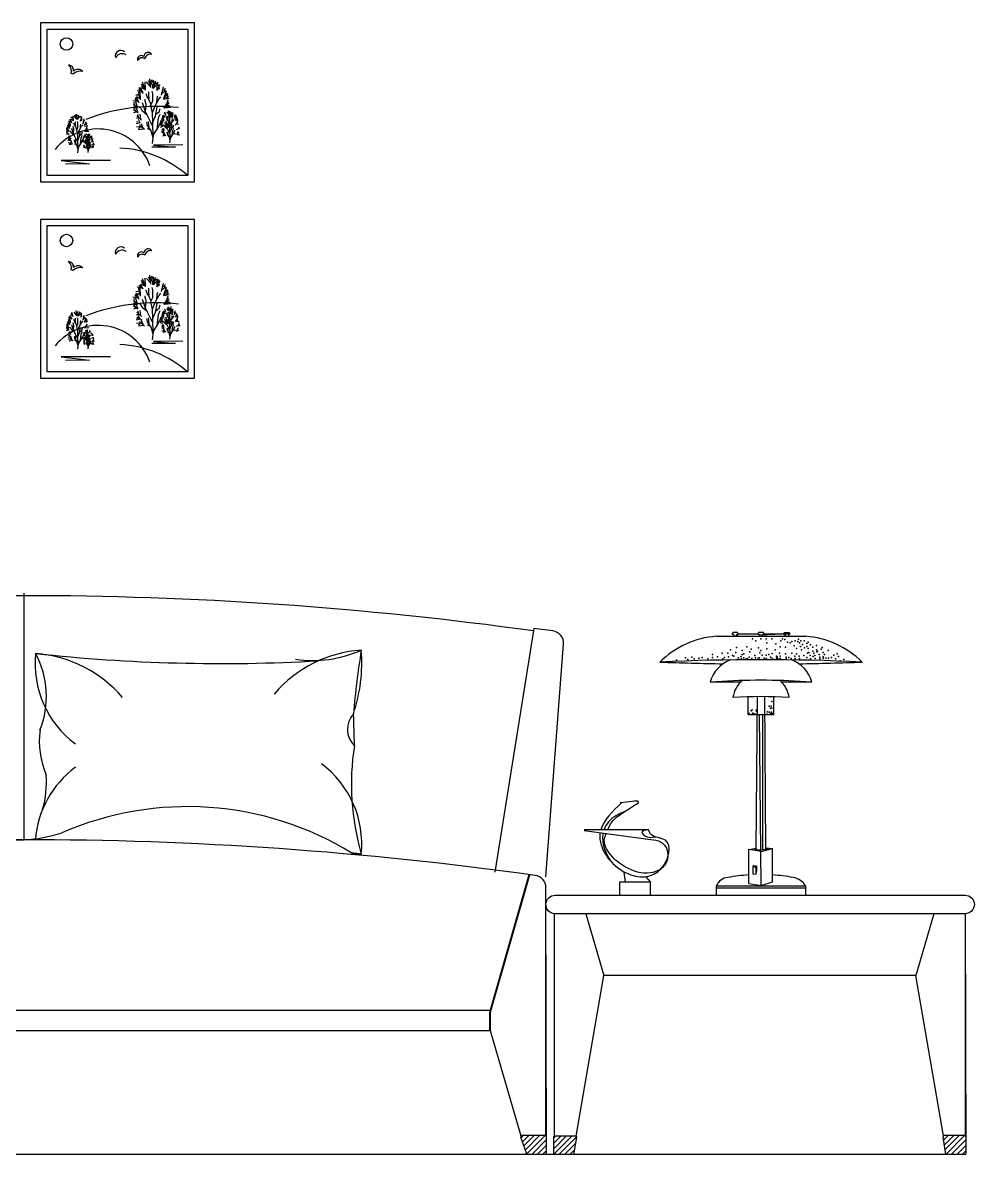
# Model space of a CAD drawing. Header units: inches. Extents: x 18.5 to 61, y 8.5 to 33.3.
# Drawn here: x 31.09 to 32.634, y 27.474 to 29.31 of the extents above; entities that cross this region are included whole.
import ezdxf

# ---------------------------------------------------------------- set-up
doc = ezdxf.new("R2010")
doc.units = ezdxf.units.IN
doc.header["$MEASUREMENT"] = 0
for name, color, linetype in [('02', 2, 'Continuous'), ('1', 1, 'Continuous'), ('4', 4, 'Continuous'), ('8', 8, 'Continuous')]:
    doc.layers.add(name, color=color, linetype=linetype)
pattern_1 = [(45, (37.9517926, 17.6092465), (-0.0044194174, 0.0044194174), [])]

msp = doc.modelspace()

# ---------------------------------------------------------------- hatches: boundary and pattern name
at = {"layer": '8'}
h = msp.add_hatch(dxfattribs=at)
h.set_pattern_fill('ANSI31', color=256, scale=0.05, style=0)
h.set_pattern_definition(pattern_1)
h.paths.add_polyline_path([(30.2784, 27.5041, 0.154408), (30.2773, 27.5045), (30.2395, 27.5045), (30.2395, 27.4745), (30.2695, 27.4745)])
h.paths.add_polyline_path([(31.9395, 27.5025, 0.414214), (31.9375, 27.5045), (31.8998, 27.5045, 0.516636), (31.8979, 27.5019), (31.9075, 27.4745), (31.9395, 27.4745)])
h = msp.add_hatch(dxfattribs=at)
h.set_pattern_fill('ANSI31', color=256, scale=0.05, style=0)
h.set_pattern_definition(pattern_1)
h.paths.add_polyline_path([(31.9532, 27.504, 0.414214), (31.9512, 27.502), (31.9512, 27.4745), (31.9833, 27.4745), (31.988, 27.5017, 0.465152), (31.986, 27.504)])
h.paths.add_polyline_path([(32.5847, 27.5045, 0.465152), (32.5827, 27.5022), (32.5875, 27.4745), (32.6195, 27.4745), (32.6195, 27.5025, 0.414214), (32.6175, 27.5045)])

# ---------------------------------------------------------------- linework, layer by layer
at = {"layer": '02'}
for p, q in [((31.119, 29.0516), (31.119, 29.3102)), ((31.119, 29.3102), (31.3678, 29.3102)), ((31.3678, 29.3102), (31.3678, 29.0516)), ((31.1295, 29.0621), (31.1295, 29.2997)), ((31.1295, 29.2997), (31.3573, 29.2997)), ((31.3573, 29.2997), (31.3573, 29.0621)), ((31.1715, 29.2268), (31.1683, 29.2276)), ((31.3377, 29.1083), (31.2993, 29.1083)), ((31.3495, 29.1121), (31.302, 29.1115)), ((31.302, 29.1115), (31.3377, 29.1083)), ((31.232, 29.0865), (31.152, 29.0865)), ((31.152, 29.0865), (31.1979, 29.0811)), ((31.1979, 29.0811), (31.1589, 29.0806)), ((31.3678, 29.0516), (31.119, 29.0516)), ((31.3573, 29.0621), (31.1295, 29.0621)), ((31.119, 28.7329), (31.119, 28.9916)), ((31.119, 28.9916), (31.3678, 28.9916)), ((31.1295, 28.7434), (31.1295, 28.9811)), ((31.1295, 28.9811), (31.3573, 28.9811)), ((31.3573, 28.9811), (31.3573, 28.7434)), ((31.3678, 28.9916), (31.3678, 28.7329)), ((31.1715, 28.9082), (31.1683, 28.909)), ((31.3495, 28.7934), (31.302, 28.7929)), ((31.302, 28.7929), (31.3377, 28.7897)), ((31.3377, 28.7897), (31.2993, 28.7897)), ((31.232, 28.7678), (31.152, 28.7678)), ((31.152, 28.7678), (31.1979, 28.7625)), ((31.1979, 28.7625), (31.1589, 28.762)), ((31.3573, 28.7434), (31.1295, 28.7434)), ((31.3678, 28.7329), (31.119, 28.7329)), ((31.092, 27.9845), (31.092, 28.3845)), ((32.2151, 28.3146), (32.3599, 28.3146)), ((32.285, 28.317), (32.3234, 28.3185)), ((32.334, 28.3181), (32.3248, 28.3181)), ((32.2665, 28.1875), (32.2665, 28.2163)), ((32.2798, 27.9688), (32.2817, 28.2167)), ((32.2952, 27.969), (32.2935, 28.2167)), ((32.3084, 28.1875), (32.3084, 28.2163)), ((32.2665, 28.1875), (32.3084, 28.1875)), ((32.2878, 27.9102), (32.2847, 28.1875)), ((32.2903, 27.9683), (32.2903, 28.1875)), ((32.1048, 28.0007), (32.0006, 28.0007)), ((32.0006, 27.9997), (32.1006, 27.9859)), ((32.2678, 27.9688), (32.2798, 27.9708)), ((32.2678, 27.9137), (32.2678, 27.969)), ((32.2878, 27.9652), (32.2678, 27.9688)), ((32.2878, 27.9652), (32.3063, 27.9705)), ((32.2952, 27.9714), (32.3063, 27.9705)), ((32.3063, 27.9164), (32.3063, 27.9705)), ((32.0676, 27.9158), (32.0655, 27.9317)), ((32.108, 27.9158), (32.058, 27.9158)), ((32.058, 27.9158), (32.058, 27.8945)), ((32.1006, 27.9243), (32.108, 27.9158)), ((32.108, 27.8945), (32.108, 27.9158)), ((32.3599, 27.9061), (32.3599, 27.9095)), ((31.8475, 27.7075), (30.3295, 27.7075))]:
    msp.add_line(p, q, dxfattribs=at)
for points in [[(31.2882, 29.2015), (31.2841, 29.2135)], [(31.2888, 29.2006), (31.2882, 29.2144)], [(31.297, 29.2066), (31.2903, 29.214)], [(31.297, 29.2098), (31.2935, 29.2158)], [(31.2973, 29.2048), (31.2961, 29.219)], [(31.2967, 29.2126), (31.2994, 29.2181)], [(31.297, 29.2075), (31.3017, 29.2172)], [(31.3017, 29.2034), (31.3058, 29.2158)], [(31.3026, 29.2057), (31.3026, 29.2158)], [(31.3096, 29.2075), (31.309, 29.2135)], [(31.2818, 29.1983), (31.2751, 29.1997)], [(31.2847, 29.1969), (31.278, 29.2025)], [(31.2789, 29.1886), (31.278, 29.1978)], [(31.2853, 29.1955), (31.2786, 29.2052)], [(31.2809, 29.1849), (31.28, 29.1988)], [(31.285, 29.1965), (31.2806, 29.2043)], [(31.2888, 29.2015), (31.2812, 29.2043)], [(31.2868, 29.2057), (31.2818, 29.2103)], [(31.2874, 29.2034), (31.2824, 29.207)], [(31.2947, 29.1868), (31.2944, 29.1923), (31.2944, 29.1978)], [(31.3003, 29.114), (31.302, 29.1274), (31.3008, 29.1394), (31.3005, 29.1495), (31.3003, 29.1633), (31.2973, 29.1767), (31.3005, 29.1826), (31.3005, 29.1946), (31.2997, 29.1992)], [(31.3008, 29.2038), (31.3008, 29.2103)], [(31.3026, 29.2043), (31.3067, 29.2089)], [(31.3041, 29.2098), (31.3067, 29.213)], [(31.307, 29.2001), (31.3126, 29.2098)], [(31.3076, 29.2011), (31.3076, 29.2126)], [(31.3076, 29.2015), (31.312, 29.2043)], [(31.3149, 29.1928), (31.3178, 29.2061)], [(31.3155, 29.196), (31.3222, 29.2001)], [(31.3172, 29.2011), (31.3193, 29.2015)], [(31.3184, 29.1877), (31.3231, 29.1992)], [(31.3187, 29.1863), (31.3246, 29.196)], [(31.3196, 29.1988), (31.3205, 29.2038)], [(31.2765, 29.1822), (31.2683, 29.1836)], [(31.2759, 29.1725), (31.2695, 29.1776)], [(31.2712, 29.1757), (31.2704, 29.1813)], [(31.2786, 29.1803), (31.2718, 29.1868)], [(31.2762, 29.1711), (31.2727, 29.1831)], [(31.2762, 29.1928), (31.2733, 29.1919)], [(31.2736, 29.1854), (31.2733, 29.1886)], [(31.2806, 29.1868), (31.2742, 29.1896)], [(31.2783, 29.1813), (31.2748, 29.1882)], [(31.2792, 29.1914), (31.2756, 29.1937)], [(31.3008, 29.1417), (31.2891, 29.1656), (31.2838, 29.1799)], [(31.2891, 29.1656), (31.29, 29.178), (31.2885, 29.1826), (31.2882, 29.1859)], [(31.2979, 29.1771), (31.2944, 29.1859), (31.2918, 29.1896), (31.29, 29.1946)], [(31.3003, 29.1638), (31.3041, 29.1744), (31.3105, 29.1859), (31.3137, 29.19)], [(31.3073, 29.1799), (31.3076, 29.1877), (31.309, 29.1914)], [(31.3181, 29.1863), (31.3272, 29.1877)], [(31.3184, 29.1716), (31.3263, 29.1822)], [(31.3205, 29.173), (31.3275, 29.1799)], [(31.3219, 29.1872), (31.3263, 29.1909)], [(31.3234, 29.178), (31.3257, 29.1854)], [(31.3243, 29.1896), (31.3249, 29.1946)], [(31.1721, 29.1509), (31.1717, 29.1591)], [(31.177, 29.1544), (31.173, 29.1589)], [(31.177, 29.1564), (31.1749, 29.16)], [(31.1772, 29.1533), (31.1765, 29.1619)], [(31.1768, 29.158), (31.1784, 29.1614)], [(31.1804, 29.1539), (31.1804, 29.16)], [(31.1846, 29.155), (31.1842, 29.1586)], [(31.2753, 29.1725), (31.2686, 29.1707)], [(31.2748, 29.1656), (31.2692, 29.1638)], [(31.2727, 29.1748), (31.2695, 29.1725)], [(31.2771, 29.1638), (31.2695, 29.1688)], [(31.273, 29.1665), (31.2712, 29.1698)], [(31.2762, 29.1647), (31.2742, 29.1711)], [(31.2821, 29.1522), (31.2748, 29.1592)], [(31.2777, 29.1569), (31.2768, 29.161)], [(31.292, 29.1596), (31.2836, 29.167), (31.2812, 29.1716), (31.2792, 29.1725)], [(31.2815, 29.1536), (31.28, 29.1619)], [(31.3003, 29.1472), (31.3052, 29.1592), (31.3076, 29.173)], [(31.3058, 29.1615), (31.3108, 29.1656), (31.3128, 29.1711)], [(31.3076, 29.1366), (31.3099, 29.1555), (31.3128, 29.1619)], [(31.3206, 29.1566), (31.3172, 29.1594)], [(31.3207, 29.1564), (31.3185, 29.1603)], [(31.319, 29.172), (31.3301, 29.173)], [(31.3216, 29.161), (31.3191, 29.1633)], [(31.3223, 29.1589), (31.3203, 29.1649)], [(31.3205, 29.1725), (31.3263, 29.1767)], [(31.3222, 29.1569), (31.3328, 29.1615)], [(31.3267, 29.1615), (31.3234, 29.1652)], [(31.324, 29.1744), (31.3287, 29.1757)], [(31.3269, 29.1606), (31.3263, 29.1677)], [(31.3263, 29.1587), (31.3319, 29.1651)], [(31.3266, 29.1645), (31.3279, 29.1672)], [(31.3267, 29.1619), (31.3291, 29.1668)], [(31.3295, 29.161), (31.3295, 29.1661)], [(31.3295, 29.1603), (31.3316, 29.1626)], [(31.332, 29.1587), (31.332, 29.1645)], [(31.332, 29.1589), (31.3342, 29.1603)], [(31.333, 29.1606), (31.3336, 29.164)], [(31.3357, 29.1546), (31.3371, 29.1612)], [(31.3368, 29.1587), (31.3379, 29.1589)], [(31.338, 29.1576), (31.3384, 29.1601)], [(31.1659, 29.1387), (31.1619, 29.1426)], [(31.1645, 29.1332), (31.1624, 29.1404)], [(31.1645, 29.1462), (31.1628, 29.1456)], [(31.163, 29.1417), (31.1628, 29.1437)], [(31.1672, 29.1426), (31.1633, 29.1442)], [(31.1658, 29.1393), (31.1637, 29.1434)], [(31.1679, 29.1495), (31.1638, 29.1503)], [(31.1663, 29.1453), (31.1642, 29.1467)], [(31.1661, 29.1437), (31.1656, 29.1492)], [(31.17, 29.1478), (31.1659, 29.1536)], [(31.1673, 29.1415), (31.1668, 29.1498)], [(31.1721, 29.1514), (31.1675, 29.1531)], [(31.1709, 29.1539), (31.1679, 29.1567)], [(31.1723, 29.1299), (31.1728, 29.1373), (31.1719, 29.1401), (31.1717, 29.142)], [(31.1775, 29.1368), (31.1754, 29.142), (31.1738, 29.1442), (31.1728, 29.1473)], [(31.1756, 29.1426), (31.1754, 29.1459), (31.1754, 29.1492)], [(31.1789, 29.0989), (31.18, 29.1069), (31.1793, 29.1141), (31.1791, 29.1202), (31.1789, 29.1285), (31.1772, 29.1365), (31.1791, 29.1401), (31.1791, 29.1473), (31.1786, 29.15)], [(31.1789, 29.1288), (31.1812, 29.1351), (31.1851, 29.142), (31.187, 29.1445)], [(31.1793, 29.1528), (31.1793, 29.1567)], [(31.1812, 29.1564), (31.1828, 29.1583)], [(31.183, 29.1506), (31.1863, 29.1564)], [(31.1832, 29.1384), (31.1833, 29.1431), (31.1842, 29.1453)], [(31.1833, 29.1514), (31.186, 29.1531)], [(31.1846, 29.1533), (31.1853, 29.1575)], [(31.1877, 29.1462), (31.1895, 29.1542)], [(31.1891, 29.1511), (31.1904, 29.1514)], [(31.1897, 29.1423), (31.1951, 29.1431)], [(31.1898, 29.1431), (31.1927, 29.15)], [(31.1928, 29.1373), (31.1942, 29.1417)], [(31.1934, 29.1442), (31.1937, 29.1473)], [(31.2795, 29.1476), (31.2736, 29.1463)], [(31.2765, 29.1495), (31.2742, 29.1486)], [(31.28, 29.1546), (31.2745, 29.155)], [(31.2818, 29.1407), (31.2745, 29.1412)], [(31.2803, 29.1476), (31.2777, 29.1532)], [(31.2803, 29.1403), (31.2777, 29.138)], [(31.2871, 29.1366), (31.2789, 29.144)], [(31.285, 29.1389), (31.2821, 29.1458)], [(31.3011, 29.1232), (31.2979, 29.1348), (31.2923, 29.1435), (31.2912, 29.1486)], [(31.2947, 29.1403), (31.2935, 29.1499)], [(31.3014, 29.1274), (31.3076, 29.1375), (31.3123, 29.1453), (31.3164, 29.1527), (31.3161, 29.1555)], [(31.3108, 29.1449), (31.3158, 29.144), (31.3181, 29.1435)], [(31.3165, 29.1493), (31.3124, 29.15)], [(31.3159, 29.1444), (31.3125, 29.1435)], [(31.3156, 29.141), (31.3128, 29.1401)], [(31.3146, 29.1456), (31.313, 29.1444)], [(31.3175, 29.1483), (31.3141, 29.1516)], [(31.3163, 29.1437), (31.3146, 29.1497)], [(31.315, 29.1509), (31.3149, 29.1525)], [(31.3185, 29.1516), (31.3153, 29.153)], [(31.3163, 29.1405), (31.3153, 29.1437)], [(31.3191, 29.1573), (31.3157, 29.158)], [(31.3176, 29.1525), (31.3172, 29.1571)], [(31.3242, 29.138), (31.32, 29.1417), (31.3188, 29.144), (31.3178, 29.1444)], [(31.3187, 29.1506), (31.3182, 29.1576)], [(31.3286, 29.129), (31.3228, 29.141), (31.3201, 29.1481)], [(31.3205, 29.1403), (31.3307, 29.144)], [(31.3228, 29.141), (31.3232, 29.1472), (31.3225, 29.1495), (31.3223, 29.1511)], [(31.3272, 29.1467), (31.3254, 29.1511), (31.3241, 29.153), (31.3232, 29.1555)], [(31.3237, 29.1412), (31.3254, 29.1467), (31.3278, 29.1509)], [(31.3237, 29.1412), (31.3328, 29.1398)], [(31.3251, 29.1582), (31.3339, 29.1582)], [(31.3251, 29.1421), (31.3307, 29.1486)], [(31.3256, 29.1516), (31.3254, 29.1543), (31.3254, 29.1571)], [(31.3283, 29.1152), (31.3292, 29.1219), (31.3286, 29.1279), (31.3285, 29.1329), (31.3283, 29.1398), (31.3269, 29.1465), (31.3285, 29.1495), (31.3285, 29.1555), (31.328, 29.1578)], [(31.3278, 29.1463), (31.3278, 29.1513)], [(31.3283, 29.1401), (31.3302, 29.1454), (31.3335, 29.1511), (31.3351, 29.1532)], [(31.3283, 29.1318), (31.3308, 29.1378), (31.332, 29.1447)], [(31.329, 29.1578), (31.3328, 29.1555)], [(31.3311, 29.1389), (31.3336, 29.141), (31.3346, 29.1437)], [(31.3319, 29.1481), (31.332, 29.152), (31.3327, 29.1539)], [(31.336, 29.1562), (31.3393, 29.1582)], [(31.3373, 29.1513), (31.3418, 29.152)], [(31.3374, 29.152), (31.3398, 29.1578)], [(31.3374, 29.144), (31.3414, 29.1493)], [(31.3392, 29.1518), (31.3414, 29.1536)], [(31.3399, 29.1472), (31.3411, 29.1509)], [(31.3402, 29.1454), (31.3425, 29.146)], [(31.3403, 29.153), (31.3406, 29.1555)], [(31.3414, 29.1375), (31.3442, 29.1407)], [(31.164, 29.134), (31.16, 29.1329)], [(31.1637, 29.1299), (31.1603, 29.1288)], [(31.1644, 29.134), (31.1605, 29.137)], [(31.1624, 29.1354), (31.1605, 29.134)], [(31.1651, 29.1288), (31.1605, 29.1318)], [(31.1615, 29.1359), (31.161, 29.1393)], [(31.1626, 29.1304), (31.1615, 29.1323)], [(31.1668, 29.1232), (31.1635, 29.1235)], [(31.168, 29.1218), (31.1637, 29.126)], [(31.1654, 29.1246), (31.1649, 29.1271)], [(31.167, 29.1191), (31.1654, 29.1224)], [(31.174, 29.1263), (31.1689, 29.1307), (31.1675, 29.1334), (31.1663, 29.134)], [(31.1793, 29.1155), (31.1723, 29.1299), (31.1691, 29.1384)], [(31.1789, 29.1188), (31.1819, 29.126), (31.1833, 29.1343)], [(31.1796, 29.1069), (31.1833, 29.113), (31.1862, 29.1177), (31.1886, 29.1221), (31.1884, 29.1238)], [(31.1823, 29.1274), (31.1853, 29.1299), (31.1865, 29.1332)], [(31.1833, 29.1124), (31.1847, 29.1238), (31.1865, 29.1276)], [(31.1878, 29.121), (31.1877, 29.122)], [(31.1903, 29.1249), (31.1882, 29.1253)], [(31.1895, 29.1228), (31.1884, 29.1235)], [(31.1913, 29.1241), (31.1893, 29.127)], [(31.1898, 29.1334), (31.1946, 29.1398)], [(31.1924, 29.1259), (31.1901, 29.1267)], [(31.1902, 29.1337), (31.1969, 29.1343)], [(31.1922, 29.1259), (31.191, 29.1295)], [(31.1911, 29.134), (31.1946, 29.1365)], [(31.1921, 29.1246), (31.1985, 29.1274)], [(31.1951, 29.1185), (31.194, 29.1212), (31.1932, 29.1223), (31.1927, 29.1238)], [(31.1948, 29.1274), (31.1928, 29.1296)], [(31.1932, 29.1351), (31.196, 29.1359)], [(31.1941, 29.1214), (31.194, 29.1231), (31.194, 29.1248)], [(31.1958, 29.0996), (31.1963, 29.1036), (31.196, 29.1072), (31.1959, 29.1102), (31.1958, 29.1144), (31.1949, 29.1184), (31.1959, 29.1202), (31.1959, 29.1238), (31.1956, 29.1252)], [(31.1958, 29.1145), (31.1969, 29.1177), (31.1989, 29.1212), (31.1998, 29.1224)], [(31.196, 29.1265), (31.196, 29.1285)], [(31.1962, 29.1264), (31.1975, 29.1301)], [(31.1962, 29.1252), (31.1985, 29.1238)], [(31.1979, 29.1194), (31.198, 29.1217), (31.1984, 29.1228)], [(31.198, 29.1259), (31.1993, 29.1267)], [(31.1986, 29.1277), (31.1984, 29.1295)], [(31.2002, 29.1232), (31.2011, 29.1272)], [(31.2012, 29.1213), (31.2039, 29.1217)], [(31.2013, 29.1213), (31.2031, 29.1242)], [(31.2016, 29.125), (31.2019, 29.1265)], [(31.2862, 29.1375), (31.2774, 29.1361)], [(31.2964, 29.1361), (31.2923, 29.138)], [(31.3179, 29.132), (31.315, 29.1313)], [(31.3182, 29.1355), (31.3154, 29.1357)], [(31.3193, 29.1343), (31.3156, 29.1378)], [(31.3197, 29.1313), (31.3156, 29.1336)], [(31.3213, 29.1269), (31.3169, 29.1262)], [(31.3184, 29.132), (31.3171, 29.1348)], [(31.3184, 29.1283), (31.3171, 29.1272)], [(31.3217, 29.1265), (31.3176, 29.1302)], [(31.319, 29.135), (31.3182, 29.1391)], [(31.3207, 29.1276), (31.3193, 29.1311)], [(31.3288, 29.1198), (31.3272, 29.1256), (31.3244, 29.1299), (31.3238, 29.1325)], [(31.3264, 29.1262), (31.3244, 29.1272)], [(31.3256, 29.1283), (31.325, 29.1331)], [(31.3289, 29.1219), (31.332, 29.1269), (31.3343, 29.1308), (31.3364, 29.1345), (31.3362, 29.1359)], [(31.332, 29.1265), (31.3332, 29.1359), (31.3346, 29.1391)], [(31.3336, 29.1306), (31.3361, 29.1302), (31.3373, 29.1299)], [(31.3393, 29.1366), (31.3446, 29.1389)], [(31.3401, 29.1288), (31.3409, 29.1315), (31.3421, 29.1336)], [(31.3401, 29.1288), (31.3446, 29.1281)], [(31.3408, 29.1292), (31.3436, 29.1325)], [(31.3421, 29.1313), (31.3421, 29.1338)], [(31.1665, 29.1191), (31.163, 29.1183)], [(31.1647, 29.1202), (31.1633, 29.1196)], [(31.1679, 29.1149), (31.1635, 29.1152)], [(31.1686, 29.1183), (31.1637, 29.121)], [(31.1705, 29.113), (31.1652, 29.1122)], [(31.167, 29.1147), (31.1654, 29.1133)], [(31.1698, 29.1138), (31.168, 29.118)], [(31.1795, 29.1044), (31.1775, 29.1113), (31.1742, 29.1166), (31.1735, 29.1196)], [(31.1767, 29.1122), (31.1742, 29.1133)], [(31.1756, 29.1147), (31.1749, 29.1205)], [(31.1853, 29.1174), (31.1883, 29.1169), (31.1897, 29.1166)], [(31.1885, 29.1172), (31.1866, 29.1187)], [(31.1875, 29.1178), (31.1866, 29.1172)], [(31.1871, 29.1181), (31.1868, 29.1198)], [(31.1886, 29.1167), (31.1875, 29.1203)], [(31.1896, 29.1097), (31.1878, 29.1093)], [(31.1887, 29.1102), (31.188, 29.11)], [(31.1903, 29.1076), (31.1881, 29.1078)], [(31.1906, 29.1093), (31.1882, 29.1107)], [(31.1898, 29.1097), (31.189, 29.1114)], [(31.1918, 29.1064), (31.1894, 29.1086)], [(31.1933, 29.1133), (31.1908, 29.1155), (31.1901, 29.1169), (31.1895, 29.1172)], [(31.196, 29.1079), (31.1925, 29.1151), (31.1909, 29.1194)], [(31.1911, 29.1147), (31.1972, 29.1169)], [(31.1925, 29.1151), (31.1927, 29.1188), (31.1923, 29.1202), (31.1922, 29.1212)], [(31.193, 29.1152), (31.1941, 29.1185), (31.1955, 29.121)], [(31.193, 29.1152), (31.1985, 29.1144)], [(31.1961, 29.1024), (31.1951, 29.1058), (31.1934, 29.1085), (31.1931, 29.11)], [(31.1947, 29.1062), (31.1934, 29.1068)], [(31.1941, 29.1075), (31.1938, 29.1104)], [(31.1955, 29.1183), (31.1955, 29.1213)], [(31.1958, 29.1096), (31.1973, 29.1131), (31.198, 29.1173)], [(31.1961, 29.1036), (31.198, 29.1067), (31.1994, 29.109), (31.2006, 29.1112), (31.2005, 29.112)], [(31.1975, 29.1138), (31.199, 29.1151), (31.1996, 29.1167)], [(31.198, 29.1064), (31.1987, 29.112), (31.1996, 29.114)], [(31.199, 29.1089), (31.2005, 29.1086), (31.2012, 29.1085)], [(31.2012, 29.1169), (31.2036, 29.1201)], [(31.2014, 29.117), (31.2048, 29.1173)], [(31.2019, 29.1075), (31.2049, 29.1086)], [(31.2024, 29.1125), (31.2056, 29.1138)], [(31.2028, 29.1078), (31.2034, 29.1094), (31.2041, 29.1107)], [(31.2033, 29.108), (31.2049, 29.11)], [(31.2036, 29.113), (31.2053, 29.1149)], [(31.2041, 29.1093), (31.2041, 29.1108)], [(31.2044, 29.1127), (31.2056, 29.112)], [(31.2847, 28.8783), (31.278, 28.8838)], [(31.285, 28.8778), (31.2806, 28.8856)], [(31.2888, 28.8829), (31.2812, 28.8856)], [(31.2868, 28.887), (31.2818, 28.8916)], [(31.2874, 28.8847), (31.2824, 28.8884)], [(31.2882, 28.8829), (31.2841, 28.8948)], [(31.2888, 28.8819), (31.2882, 28.8958)], [(31.297, 28.8879), (31.2903, 28.8953)], [(31.297, 28.8912), (31.2935, 28.8972)], [(31.2973, 28.8861), (31.2961, 28.9004)], [(31.2967, 28.8939), (31.2994, 28.8995)], [(31.297, 28.8889), (31.3017, 28.8985)], [(31.3008, 28.8852), (31.3008, 28.8916)], [(31.3017, 28.8847), (31.3058, 28.8972)], [(31.3026, 28.887), (31.3026, 28.8972)], [(31.3026, 28.8856), (31.3067, 28.8902)], [(31.3041, 28.8912), (31.3067, 28.8944)], [(31.307, 28.8815), (31.3126, 28.8912)], [(31.3076, 28.8824), (31.3076, 28.8939)], [(31.3076, 28.8829), (31.312, 28.8856)], [(31.3096, 28.8889), (31.309, 28.8948)], [(31.3096, 28.8861), (31.3108, 28.893)], [(31.3149, 28.8741), (31.3178, 28.8875)], [(31.3196, 28.8801), (31.3205, 28.8852)], [(31.2765, 28.8635), (31.2683, 28.8649)], [(31.2786, 28.8617), (31.2718, 28.8681)], [(31.2762, 28.8741), (31.2733, 28.8732)], [(31.2736, 28.8667), (31.2733, 28.87)], [(31.2806, 28.8681), (31.2742, 28.8709)], [(31.2783, 28.8626), (31.2748, 28.8695)], [(31.2818, 28.8796), (31.2751, 28.881)], [(31.2789, 28.87), (31.278, 28.8792)], [(31.2809, 28.8663), (31.28, 28.8801)], [(31.2891, 28.8469), (31.29, 28.8594), (31.2885, 28.864), (31.2882, 28.8672)], [(31.2979, 28.8585), (31.2944, 28.8672), (31.2918, 28.8709), (31.29, 28.876)], [(31.2947, 28.8681), (31.2944, 28.8737), (31.2944, 28.8792)], [(31.3003, 28.7954), (31.302, 28.8087), (31.3008, 28.8207), (31.3005, 28.8308), (31.3003, 28.8446), (31.2973, 28.858), (31.3005, 28.864), (31.3005, 28.876), (31.2997, 28.8806)], [(31.3003, 28.8451), (31.3041, 28.8557), (31.3105, 28.8672), (31.3137, 28.8714)], [(31.3073, 28.8612), (31.3076, 28.8691), (31.309, 28.8727)], [(31.3155, 28.8773), (31.3222, 28.8815)], [(31.3172, 28.8824), (31.3193, 28.8829)], [(31.3181, 28.8677), (31.3272, 28.8691)], [(31.3184, 28.8691), (31.3231, 28.8806)], [(31.3187, 28.8677), (31.3246, 28.8773)], [(31.3219, 28.8686), (31.3263, 28.8723)], [(31.3234, 28.8594), (31.3257, 28.8667)], [(31.3243, 28.8709), (31.3249, 28.876)], [(31.2753, 28.8539), (31.2686, 28.852)], [(31.2748, 28.8469), (31.2692, 28.8451)], [(31.2759, 28.8539), (31.2695, 28.8589)], [(31.2727, 28.8562), (31.2695, 28.8539)], [(31.2771, 28.8451), (31.2695, 28.8502)], [(31.2712, 28.8571), (31.2704, 28.8626)], [(31.273, 28.8479), (31.2712, 28.8511)], [(31.2762, 28.8525), (31.2727, 28.8645)], [(31.2762, 28.846), (31.2742, 28.8525)], [(31.292, 28.841), (31.2836, 28.8483), (31.2812, 28.8529), (31.2792, 28.8539)], [(31.3008, 28.823), (31.2891, 28.8469), (31.2838, 28.8612)], [(31.3003, 28.8285), (31.3052, 28.8405), (31.3076, 28.8543)], [(31.3058, 28.8428), (31.3108, 28.8469), (31.3128, 28.8525)], [(31.3184, 28.8529), (31.3263, 28.8635)], [(31.319, 28.8534), (31.3301, 28.8543)], [(31.3205, 28.8543), (31.3275, 28.8612)], [(31.3205, 28.8539), (31.3263, 28.858)], [(31.3267, 28.8428), (31.3234, 28.8465)], [(31.324, 28.8557), (31.3287, 28.8571)], [(31.3267, 28.8444), (31.325, 28.8474)], [(31.3269, 28.8419), (31.3263, 28.849)], [(31.3267, 28.8433), (31.3291, 28.8481)], [(31.3295, 28.8428), (31.3307, 28.8497)], [(31.1679, 28.8308), (31.1638, 28.8316)], [(31.1663, 28.8267), (31.1642, 28.8281)], [(31.1696, 28.83), (31.1656, 28.8333)], [(31.1661, 28.825), (31.1656, 28.8305)], [(31.17, 28.8292), (31.1659, 28.835)], [(31.1673, 28.8228), (31.1668, 28.8311)], [(31.1709, 28.8352), (31.1679, 28.838)], [(31.1712, 28.8339), (31.1682, 28.8361)], [(31.1717, 28.8328), (31.1693, 28.8399)], [(31.1775, 28.8181), (31.1754, 28.8234), (31.1738, 28.8256), (31.1728, 28.8286)], [(31.177, 28.8358), (31.173, 28.8402)], [(31.1756, 28.8239), (31.1754, 28.8272), (31.1754, 28.8305)], [(31.1772, 28.8347), (31.1765, 28.8433)], [(31.177, 28.8363), (31.1798, 28.8422)], [(31.1789, 28.7803), (31.18, 28.7883), (31.1793, 28.7955), (31.1791, 28.8015), (31.1789, 28.8098), (31.1772, 28.8178), (31.1791, 28.8214), (31.1791, 28.8286), (31.1786, 28.8314)], [(31.1793, 28.8341), (31.1793, 28.838)], [(31.1798, 28.8339), (31.1823, 28.8413)], [(31.1804, 28.8344), (31.1828, 28.8372)], [(31.1812, 28.8377), (31.1828, 28.8397)], [(31.1833, 28.8328), (31.186, 28.8344)], [(31.1846, 28.8363), (31.1842, 28.8399)], [(31.1846, 28.8347), (31.1853, 28.8388)], [(31.1877, 28.8275), (31.1895, 28.8355)], [(31.1881, 28.8294), (31.1921, 28.8319)], [(31.1891, 28.8325), (31.1904, 28.8328)], [(31.1898, 28.8245), (31.1927, 28.8314)], [(31.19, 28.8236), (31.1935, 28.8294)], [(31.1934, 28.8256), (31.1937, 28.8286)], [(31.2795, 28.829), (31.2736, 28.8276)], [(31.2765, 28.8308), (31.2742, 28.8299)], [(31.28, 28.8359), (31.2745, 28.8364)], [(31.2821, 28.8336), (31.2748, 28.8405)], [(31.283, 28.8276), (31.2748, 28.8322)], [(31.2777, 28.8382), (31.2768, 28.8423)], [(31.2803, 28.829), (31.2777, 28.8345)], [(31.2815, 28.835), (31.28, 28.8433)], [(31.3011, 28.8046), (31.2979, 28.8161), (31.2923, 28.8248), (31.2912, 28.8299)], [(31.2947, 28.8216), (31.2935, 28.8313)], [(31.3014, 28.8087), (31.3076, 28.8189), (31.3123, 28.8267), (31.3164, 28.8341), (31.3161, 28.8368)], [(31.3076, 28.8179), (31.3099, 28.8368), (31.3128, 28.8433)], [(31.3165, 28.8306), (31.3124, 28.8313)], [(31.3138, 28.8274), (31.3134, 28.8302)], [(31.3175, 28.8297), (31.3141, 28.8329)], [(31.3163, 28.8251), (31.3146, 28.8311)], [(31.3185, 28.8329), (31.3153, 28.8343)], [(31.3191, 28.8387), (31.3157, 28.8394)], [(31.3178, 28.8352), (31.316, 28.8364)], [(31.3176, 28.8338), (31.3172, 28.8384)], [(31.3209, 28.8373), (31.3175, 28.8421)], [(31.3187, 28.832), (31.3182, 28.8389)], [(31.3207, 28.8378), (31.3185, 28.8417)], [(31.3226, 28.8403), (31.3188, 28.8417)], [(31.3216, 28.8424), (31.3191, 28.8447)], [(31.3286, 28.8103), (31.3228, 28.8223), (31.3201, 28.8295)], [(31.3222, 28.8382), (31.3328, 28.8428)], [(31.3228, 28.8223), (31.3232, 28.8285), (31.3225, 28.8308), (31.3223, 28.8325)], [(31.3272, 28.8281), (31.3254, 28.8325), (31.3241, 28.8343), (31.3232, 28.8368)], [(31.3237, 28.8225), (31.3254, 28.8281), (31.3278, 28.8322)], [(31.3251, 28.8396), (31.3339, 28.8396)], [(31.3251, 28.8235), (31.3307, 28.8299)], [(31.3256, 28.8329), (31.3254, 28.8357), (31.3254, 28.8384)], [(31.3283, 28.7965), (31.3292, 28.8032), (31.3286, 28.8092), (31.3285, 28.8143), (31.3283, 28.8212), (31.3269, 28.8278), (31.3285, 28.8308), (31.3285, 28.8368), (31.328, 28.8391)], [(31.3278, 28.8276), (31.3278, 28.8327)], [(31.3283, 28.8214), (31.3302, 28.8267), (31.3335, 28.8325), (31.3351, 28.8345)], [(31.329, 28.8391), (31.3328, 28.8368)], [(31.3295, 28.8417), (31.3316, 28.844)], [(31.3302, 28.8444), (31.3316, 28.846)], [(31.3319, 28.8295), (31.332, 28.8334), (31.3327, 28.8352)], [(31.332, 28.8401), (31.332, 28.8458)], [(31.332, 28.8403), (31.3342, 28.8417)], [(31.333, 28.8419), (31.3336, 28.8453)], [(31.3357, 28.8359), (31.3371, 28.8426)], [(31.336, 28.8375), (31.3393, 28.8396)], [(31.3368, 28.8401), (31.3379, 28.8403)], [(31.3373, 28.8327), (31.3418, 28.8334)], [(31.3374, 28.8253), (31.3414, 28.8306)], [(31.3376, 28.8327), (31.3405, 28.8375)], [(31.3392, 28.8331), (31.3414, 28.835)], [(31.3399, 28.8285), (31.3411, 28.8322)], [(31.164, 28.8153), (31.16, 28.8142)], [(31.1637, 28.8112), (31.1603, 28.8101)], [(31.1644, 28.8153), (31.1605, 28.8184)], [(31.1624, 28.8167), (31.1605, 28.8153)], [(31.1615, 28.8173), (31.161, 28.8206)], [(31.1626, 28.8118), (31.1615, 28.8137)], [(31.1659, 28.82), (31.1619, 28.8239)], [(31.1645, 28.8145), (31.1624, 28.8217)], [(31.1645, 28.8275), (31.1628, 28.827)], [(31.163, 28.8231), (31.1628, 28.825)], [(31.1672, 28.8239), (31.1633, 28.8256)], [(31.1645, 28.8106), (31.1633, 28.8145)], [(31.1658, 28.8206), (31.1637, 28.8247)], [(31.174, 28.8076), (31.1689, 28.812), (31.1675, 28.8148), (31.1663, 28.8153)], [(31.1793, 28.7968), (31.1723, 28.8112), (31.1691, 28.8198)], [(31.1723, 28.8112), (31.1728, 28.8187), (31.1719, 28.8214), (31.1717, 28.8234)], [(31.1789, 28.8101), (31.1812, 28.8165), (31.1851, 28.8234), (31.187, 28.8258)], [(31.1789, 28.8002), (31.1819, 28.8073), (31.1833, 28.8156)], [(31.1823, 28.8087), (31.1853, 28.8112), (31.1865, 28.8145)], [(31.1832, 28.8198), (31.1833, 28.8245), (31.1842, 28.8267)], [(31.1898, 28.8148), (31.1946, 28.8212)], [(31.1902, 28.8151), (31.1969, 28.8156)], [(31.192, 28.8242), (31.1946, 28.8264)], [(31.1924, 28.8069), (31.1922, 28.8111)], [(31.1948, 28.8087), (31.1928, 28.8109)], [(31.1949, 28.8082), (31.1946, 28.8125)], [(31.1947, 28.8105), (31.1955, 28.8122)], [(31.1978, 28.8068), (31.1995, 28.8097)], [(31.1986, 28.809), (31.1984, 28.8108)], [(31.2818, 28.8221), (31.2745, 28.8225)], [(31.2862, 28.8189), (31.2774, 28.8175)], [(31.2803, 28.8216), (31.2777, 28.8193)], [(31.2871, 28.8179), (31.2789, 28.8253)], [(31.285, 28.8202), (31.2821, 28.8272)], [(31.2964, 28.8175), (31.2923, 28.8193)], [(31.3108, 28.8262), (31.3158, 28.8253), (31.3181, 28.8248)], [(31.3159, 28.8258), (31.3125, 28.8249)], [(31.3168, 28.8214), (31.313, 28.8239)], [(31.3147, 28.8228), (31.3138, 28.8244)], [(31.3165, 28.8143), (31.3153, 28.8138)], [(31.3182, 28.8168), (31.3154, 28.817)], [(31.3191, 28.8099), (31.3154, 28.8101)], [(31.3193, 28.8156), (31.3156, 28.8191)], [(31.3197, 28.8127), (31.3156, 28.815)], [(31.3171, 28.8179), (31.3166, 28.82)], [(31.3184, 28.8133), (31.3171, 28.8161)], [(31.3184, 28.8097), (31.3171, 28.8085)], [(31.3217, 28.8078), (31.3176, 28.8115)], [(31.3242, 28.8193), (31.32, 28.823), (31.3188, 28.8253), (31.3178, 28.8258)], [(31.319, 28.8163), (31.3182, 28.8205)], [(31.3207, 28.809), (31.3193, 28.8124)], [(31.3205, 28.8216), (31.3307, 28.8253)], [(31.3237, 28.8225), (31.3328, 28.8212)], [(31.3288, 28.8011), (31.3272, 28.8069), (31.3244, 28.8113), (31.3238, 28.8138)], [(31.3256, 28.8097), (31.325, 28.8145)], [(31.3283, 28.8131), (31.3308, 28.8191), (31.332, 28.826)], [(31.3289, 28.8032), (31.332, 28.8083), (31.3343, 28.8122), (31.3364, 28.8159), (31.3362, 28.8173)], [(31.3311, 28.8203), (31.3336, 28.8223), (31.3346, 28.8251)], [(31.332, 28.8078), (31.3332, 28.8173), (31.3346, 28.8205)], [(31.3336, 28.812), (31.3361, 28.8115), (31.3373, 28.8113)], [(31.3377, 28.8255), (31.3433, 28.826)], [(31.3384, 28.8258), (31.3414, 28.8278)], [(31.3384, 28.8097), (31.3436, 28.8115)], [(31.3393, 28.8179), (31.3446, 28.8203)], [(31.3401, 28.8101), (31.3409, 28.8129), (31.3421, 28.815)], [(31.3408, 28.8186), (31.3452, 28.8186)], [(31.3421, 28.8127), (31.3421, 28.8152)], [(31.343, 28.8203), (31.3436, 28.8237)], [(31.1665, 28.8004), (31.163, 28.7996)], [(31.1679, 28.7963), (31.1635, 28.7966)], [(31.1686, 28.7996), (31.1637, 28.8024)], [(31.1654, 28.806), (31.1649, 28.8084)], [(31.1705, 28.7943), (31.1652, 28.7935)], [(31.167, 28.8004), (31.1654, 28.8037)], [(31.171, 28.7938), (31.1661, 28.7982)], [(31.1677, 28.804), (31.1668, 28.809)], [(31.1698, 28.7952), (31.168, 28.7993)], [(31.1795, 28.7858), (31.1775, 28.7927), (31.1742, 28.7979), (31.1735, 28.801)], [(31.1767, 28.7935), (31.1742, 28.7946)], [(31.1756, 28.796), (31.1749, 28.8018)], [(31.1796, 28.7883), (31.1833, 28.7943), (31.1862, 28.799), (31.1886, 28.8035), (31.1884, 28.8051)], [(31.1833, 28.7938), (31.1847, 28.8051), (31.1865, 28.809)], [(31.1853, 28.7988), (31.1883, 28.7982), (31.1897, 28.7979)], [(31.1885, 28.7985), (31.1866, 28.8)], [(31.1871, 28.7995), (31.1868, 28.8011)], [(31.1876, 28.7967), (31.1871, 28.7977)], [(31.1886, 28.8046), (31.1877, 28.8043)], [(31.1886, 28.7961), (31.188, 28.7981)], [(31.1887, 28.7916), (31.188, 28.7913)], [(31.1903, 28.8062), (31.1882, 28.8066)], [(31.1892, 28.8011), (31.1882, 28.8032)], [(31.1903, 28.7924), (31.1882, 28.7945)], [(31.1895, 28.8042), (31.1884, 28.8049)], [(31.1898, 28.791), (31.189, 28.7927)], [(31.1933, 28.7946), (31.1908, 28.7968), (31.1901, 28.7982), (31.1895, 28.7985)], [(31.19, 28.8022), (31.1897, 28.8064)], [(31.1902, 28.7928), (31.1897, 28.7953)], [(31.1912, 28.8057), (31.1899, 28.808)], [(31.196, 28.7892), (31.1925, 28.7964), (31.1909, 28.8007)], [(31.1911, 28.796), (31.1972, 28.7982)], [(31.1921, 28.806), (31.1985, 28.8087)], [(31.1925, 28.7964), (31.1927, 28.8002), (31.1923, 28.8015), (31.1922, 28.8025)], [(31.1951, 28.7999), (31.194, 28.8025), (31.1932, 28.8036), (31.1927, 28.8051)], [(31.193, 28.7966), (31.1941, 28.7999), (31.1955, 28.8024)], [(31.193, 28.7966), (31.1985, 28.7957)], [(31.1961, 28.7837), (31.1951, 28.7872), (31.1934, 28.7898), (31.1931, 28.7913)], [(31.1941, 28.7888), (31.1938, 28.7917)], [(31.1939, 28.7971), (31.1972, 28.801)], [(31.1941, 28.8028), (31.194, 28.8044), (31.194, 28.8061)], [(31.1958, 28.781), (31.1963, 28.785), (31.196, 28.7886), (31.1959, 28.7916), (31.1958, 28.7957), (31.1949, 28.7997), (31.1959, 28.8015), (31.1959, 28.8051), (31.1956, 28.8065)], [(31.1955, 28.7996), (31.1955, 28.8026)], [(31.1958, 28.7959), (31.1969, 28.7991), (31.1989, 28.8025), (31.1998, 28.8037)], [(31.1958, 28.7909), (31.1973, 28.7945), (31.198, 28.7986)], [(31.1961, 28.785), (31.198, 28.788), (31.1994, 28.7903), (31.2006, 28.7926), (31.2005, 28.7934)], [(31.1975, 28.7952), (31.199, 28.7964), (31.1996, 28.7981)], [(31.1979, 28.8007), (31.198, 28.8031), (31.1984, 28.8042)], [(31.198, 28.8072), (31.1993, 28.808)], [(31.198, 28.7877), (31.1987, 28.7934), (31.1996, 28.7953)], [(31.2004, 28.8055), (31.2024, 28.8068)], [(31.2012, 28.8026), (31.2039, 28.8031)], [(31.2014, 28.7984), (31.2048, 28.7986)], [(31.2024, 28.7938), (31.2056, 28.7952)], [(31.2028, 28.7891), (31.2034, 28.7908), (31.2041, 28.792)], [(31.2029, 28.7991), (31.2043, 28.7995)], [(31.203, 28.8036), (31.2032, 28.8051)], [(31.2033, 28.7942), (31.2059, 28.7942)], [(31.2036, 28.7944), (31.2053, 28.7963)], [(31.2041, 28.7906), (31.2041, 28.7921)], [(31.2046, 28.7952), (31.2049, 28.7973)], [(31.3213, 28.8083), (31.3169, 28.8076)], [(31.3264, 28.8076), (31.3244, 28.8085)], [(31.1903, 28.789), (31.1881, 28.7891)], [(31.1898, 28.7888), (31.189, 28.7881)], [(31.1912, 28.7884), (31.1903, 28.7905)], [(31.1947, 28.7876), (31.1934, 28.7881)], [(31.199, 28.7902), (31.2005, 28.7899), (31.2012, 28.7898)], [(31.2019, 28.7888), (31.2049, 28.7899)], [(31.2028, 28.7891), (31.2056, 28.7887)], [(32.2923, 28.3185), (32.3234, 28.3185)], [(32.2745, 27.941), (32.2786, 27.9402)], [(31.8475, 27.6743), (31.8475, 27.7047), (31.9113, 27.9279)], [(32.2678, 27.9137), (32.2878, 27.9102), (32.3063, 27.9164)], [(32.2151, 27.8945), (32.2151, 27.9095)], [(32.2151, 27.9095), (32.3599, 27.9095)], [(32.3599, 27.9061), (32.2151, 27.9061)], [(32.3594, 27.9061), (32.3594, 27.8945)]]:
    msp.add_lwpolyline(points, dxfattribs=at)
for points in [[(32.2479, 28.3146), (32.2479, 28.317, -0.204461), (32.2502, 28.3181, 0.555282), (32.2495, 28.3201), (32.2495, 28.3209), (32.2416, 28.3209), (32.2416, 28.3201, 0.555282), (32.2408, 28.3181, -0.204461), (32.2431, 28.317), (32.2431, 28.3146)], [(32.2479, 28.3154, -0.094811), (32.2516, 28.3185), (32.2825, 28.3185)], [(32.2899, 28.3146), (32.2899, 28.317, -0.204461), (32.2921, 28.3181, 0.555281), (32.2914, 28.3201), (32.2914, 28.3209), (32.2835, 28.3209), (32.2835, 28.3201, 0.555281), (32.2828, 28.3181, -0.204461), (32.285, 28.317), (32.285, 28.3146)], [(32.3269, 28.3146), (32.3269, 28.317, 0.204461), (32.3247, 28.3181, -0.555281), (32.3254, 28.3201), (32.3254, 28.3209), (32.3333, 28.3209), (32.3333, 28.3201, -0.555281), (32.334, 28.3181, 0.204461), (32.3318, 28.317), (32.3318, 28.3146)], [(32.4511, 28.2729, 0.178639), (32.3599, 28.3146)], [(32.3489, 28.27, 0.005704), (32.4516, 28.2728, 0.023086), (32.1233, 28.2728, 0.005704), (32.2261, 28.27)], [(32.2377, 28.2764, 0.227544), (32.2049, 28.2406), (32.2547, 28.2406)], [(32.3203, 28.2406), (32.3701, 28.2406, 0.227544), (32.3373, 28.2764, 0.227544)], [(32.2785, 27.9281), (32.2745, 27.9289, 0.055126), (32.2746, 27.9404, -0.486218), (32.2758, 27.9428), (32.28, 27.942)], [(32.2802, 27.9421), (32.2802, 27.9361, -0.108832), (32.2785, 27.9281)], [(32.2802, 27.9421, 0.544955), (32.2787, 27.9397, -0.064522), (32.2785, 27.9281)]]:
    msp.add_lwpolyline(points, format="xyb", dxfattribs=at)
for centre in [(31.1607, 29.2755), (31.1607, 28.9568)]:
    msp.add_circle(centre, 0.0102, dxfattribs=at)
for centre, radius, start, end in [((31.2488, 29.2562), 0.00892, 49.1038, 198.2149), ((31.2508, 29.2481), 0.0117, 55.4815, 153.1855), ((31.2819, 29.2505), 0.00625, 49.1038, 198.2149), ((31.2833, 29.2449), 0.00821, 55.4815, 153.1855), ((31.2931, 29.255), 0.00705, 30.88, 177.733), ((31.2966, 29.2502), 0.00872, 73.1287, 170.8212), ((31.1563, 29.2312), 0.0125, 343.4079, 52.4872), ((31.164, 29.2331), 0.00805, 349.3864, 90.2907), ((31.1792, 29.2233), 0.0111, 42.4776, 131.6578), ((31.1828, 29.2154), 0.0161, 73.3929, 134.6479), ((31.3065, 28.855), 0.3194, 83.5213, 111.0119), ((31.2118, 29.0483), 0.0894, 19.3936, 140.931), ((31.2384, 28.9269), 0.18, 48.6508, 87.2558), ((31.2488, 28.9375), 0.00892, 49.1038, 198.2149), ((31.2508, 28.9294), 0.0117, 55.4815, 153.1855), ((31.2819, 28.9319), 0.00625, 49.1038, 198.2149), ((31.2931, 28.9363), 0.00705, 30.88, 177.733), ((31.2966, 28.9316), 0.00872, 73.1287, 170.8212), ((31.1563, 28.9125), 0.0125, 343.4079, 52.4872), ((31.164, 28.9144), 0.00805, 349.3864, 90.2907), ((31.2833, 28.9262), 0.00821, 55.4815, 153.1855), ((31.1828, 28.8967), 0.0161, 73.3929, 134.6479), ((31.1792, 28.9047), 0.0111, 42.4776, 131.6578), ((31.3065, 28.5363), 0.3194, 83.5213, 111.0119), ((31.2118, 28.7296), 0.0894, 19.3936, 140.931), ((31.2384, 28.6082), 0.18, 48.6508, 87.2558), ((31.089, 22.343), 6.0375, 82.10309, 97.89691), ((32.2268, 28.1672), 0.1479, 94.5684, 134.4055), ((32.3172, 28.3074), 0.0127, 39.7695, 60.8792), ((31.2717, 28.27), 0.1619, 174.11, 233.4289), ((31.4129, 31.0873), 2.8169, 263.8398, 273.1866), ((31.0963, 28.083), 0.2041, 40.4189, 85.9871), ((30.9808, 28.217), 0.1473, 338.3017, 28.2264), ((31.6532, 28.0886), 0.2041, 94.0129, 139.5811), ((31.5604, 28.4657), 0.1904, 261.5028, 294.3374), ((32.985, 28.0744), 1.3636, 170.8108, 175.1902), ((31.3827, 28.2712), 0.257, 341.3058, 4.6952), ((32.2875, 27.2591), 0.9842, 85.7804, 94.2196), ((32.2859, 28.209), 0.0445, 130.1548, 171.8287), ((32.289, 28.209), 0.0445, 8.1713, 49.8452), ((32.2875, 27.4579), 0.7588, 86.5578, 93.4422), ((31.6537, 28.1638), 0.0372, 137.8287, 225.5264), ((33.5938, 28.2269), 1.9682, 181.1124, 182.6095), ((31.2566, 28.1442), 0.1401, 172.4632, 202.983), ((32.0359, 28.0748), 0.413, 171.2929, 195.9757), ((31.2717, 27.9722), 0.1619, 126.5711, 175.6819), ((31.4778, 27.9777), 0.1619, 354.11, 53.4289), ((30.9753, 28.0768), 0.1528, 343.77, 4.7767), ((31.3568, 27.5288), 0.5094, 58.4212, 113.5776), ((31.0821, 28.2114), 0.2271, 256.796, 288.1918), ((32.2869, 28.0141), 0.0459, 261.0033, 280.3772), ((31.4194, 26.4884), 1.489, 81.5237, 82.1415), ((31.6532, 28.1647), 0.2041, 261.6583, 265.9871), ((32.2349, 27.9021), 0.0212, 94.0713, 159.6544), ((32.2865, 27.6299), 0.2981, 93.602, 100.2614), ((32.2865, 27.6299), 0.2981, 79.7386, 86.202), ((32.3355, 27.8954), 0.0281, 29.9791, 81.5936)]:
    msp.add_arc(centre, radius, start, end, dxfattribs=at)
msp.add_open_spline([(32.0612, 28.0443), (32.0467, 28.0305), (32.0322, 28.0166), (32.0275, 28.0007)], degree=3, dxfattribs=at)
for points, knots in [([(32.039, 28.0007), (32.041, 28.0058), (32.0497, 28.0259), (32.1109, 28.0513), (32.073, 28.0462), (32.0591, 28.0443)], [136.132183, 136.132183, 136.132183, 136.132183, 147.226606, 180.988529, 200.496136, 200.496136, 200.496136, 200.496136]), ([(32.0666, 28.0305), (32.0566, 28.026), (32.0421, 28.0194), (32.0345, 28.0054), (32.0329, 28.0007)], [0, 0, 0, 0, 20.62058, 30.054702, 30.054702, 30.054702, 30.054702]), ([(32.0264, 27.9961), (32.0263, 27.9955), (32.0228, 27.9717), (32.0575, 27.9217), (32.13, 27.921), (32.1473, 27.9892), (32.1107, 27.9872), (32.106, 27.998), (32.1048, 28.0007)], [38.626641, 38.626641, 38.626641, 38.626641, 39.881801, 89.959295, 127.798824, 157.940855, 174.456676, 180.055182, 180.055182, 180.055182, 180.055182]), ([(32.0314, 27.9954), (32.0308, 27.9926), (32.0289, 27.9765), (32.0362, 27.9619), (32.043, 27.9501)], [33.559119, 33.559119, 33.559119, 33.559119, 39.068987, 64.646446, 64.646446, 64.646446, 64.646446]), ([(32.0995, 27.9859), (32.1116, 27.985), (32.1337, 27.9834), (32.1401, 27.9446), (32.1048, 27.9241), (32.0691, 27.9373), (32.0429, 27.9572), (32.0301, 27.9808), (32.0354, 27.9922), (32.0365, 27.9947)], [0, 0, 0, 0, 21.09917, 38.676394, 60.076876, 87.213349, 107.936622, 126.385163, 131.817526, 131.817526, 131.817526, 131.817526])]:
    msp.add_open_spline(points, degree=3, knots=knots, dxfattribs=at)
msp.add_spline([(32.1048, 28.0007), (32.0942, 27.9965), (32.0985, 27.9912), (32.1165, 27.9891)], degree=3, dxfattribs=at)
for p in [(32.2475, 28.2966), (32.2642, 28.2977), (32.2735, 28.3104), (32.2791, 28.3071), (32.2831, 28.2956), (32.2869, 28.3104), (32.2958, 28.3104), (32.2969, 28.3038), (32.3047, 28.3104), (32.3114, 28.3026), (32.3187, 28.2977), (32.3197, 28.3071), (32.3225, 28.3104), (32.3258, 28.3093), (32.3269, 28.2971), (32.3303, 28.3049), (32.3347, 28.3038), (32.3375, 28.306), (32.3414, 28.2993), (32.3428, 28.3071), (32.347, 28.306), (32.348, 28.3102), (32.3501, 28.3039), (32.3514, 28.2982), (32.3522, 28.3071), (32.3548, 28.3015), (32.3574, 28.3071), (32.3581, 28.296), (32.3615, 28.2982), (32.3616, 28.3029), (32.3637, 28.305), (32.3679, 28.3008), (32.3715, 28.2971), (32.3773, 28.2997), (32.3868, 28.2966), (32.1647, 28.2799), (32.1752, 28.2809), (32.1789, 28.2782), (32.1867, 28.2793), (32.1922, 28.2804), (32.2011, 28.2782), (32.2089, 28.2849), (32.2089, 28.2804), (32.2167, 28.2815), (32.2245, 28.2871), (32.2256, 28.2782), (32.2279, 28.2804), (32.2334, 28.2871), (32.2345, 28.2815), (32.238, 28.2924), (32.2412, 28.2837), (32.2435, 28.2826), (32.2468, 28.2882), (32.2506, 28.2799), (32.2548, 28.282), (32.2558, 28.2788), (32.2568, 28.2849), (32.2569, 28.2914), (32.2593, 28.286), (32.2593, 28.2799), (32.2632, 28.2778), (32.2653, 28.2778), (32.268, 28.2808), (32.2691, 28.2893), (32.2716, 28.2935), (32.2726, 28.2788), (32.2776, 28.2834), (32.2784, 28.2799), (32.2828, 28.279), (32.2852, 28.2799), (32.2854, 28.2877), (32.2873, 28.2914), (32.2894, 28.284), (32.2924, 28.2793), (32.2956, 28.284), (32.2956, 28.2788), (32.2967, 28.2945), (32.3002, 28.2849), (32.303, 28.2809), (32.3036, 28.2804), (32.3054, 28.2869), (32.3061, 28.2788), (32.3103, 28.2924), (32.3125, 28.2826), (32.3125, 28.2793), (32.3136, 28.2815), (32.3145, 28.2788), (32.3176, 28.2872), (32.3185, 28.2825), (32.3187, 28.2788), (32.3271, 28.2861), (32.3281, 28.2809), (32.3281, 28.2778), (32.3325, 28.2804), (32.3365, 28.2788), (32.3375, 28.2872), (32.3425, 28.2826), (32.3428, 28.2788), (32.3448, 28.2949), (32.3449, 28.2861), (32.3492, 28.2826), (32.3501, 28.2788), (32.3532, 28.2924), (32.357, 28.2837), (32.3615, 28.2804), (32.3626, 28.2871), (32.3637, 28.2949), (32.3648, 28.2882), (32.367, 28.2837), (32.3679, 28.2778), (32.3715, 28.2904), (32.3721, 28.282), (32.3731, 28.2872), (32.3748, 28.2837), (32.3752, 28.2788), (32.3773, 28.2924), (32.3782, 28.2893), (32.3793, 28.2904), (32.3815, 28.2849), (32.3826, 28.2809), (32.3826, 28.2778), (32.3848, 28.2937), (32.3882, 28.2882), (32.3882, 28.2815), (32.3882, 28.2793), (32.3904, 28.2849), (32.3926, 28.2793), (32.3962, 28.2914), (32.3971, 28.2793), (32.4015, 28.2804), (32.4056, 28.284), (32.4082, 28.2782), (32.4108, 28.2861), (32.4129, 28.282), (32.4216, 28.2771), (32.1501, 28.2757), (32.1689, 28.2767), (32.2517, 28.2767), (32.416, 28.2748), (32.3051, 28.2086), (32.2682, 28.1892), (32.2713, 28.1935), (32.2729, 28.1885), (32.2733, 28.1952), (32.2743, 28.1899), (32.2763, 28.1889), (32.2793, 28.1949), (32.2793, 28.1882), (32.28, 28.1932), (32.2967, 28.1885), (32.2978, 28.1918), (32.3004, 28.1915), (32.3009, 28.2013), (32.3027, 28.1892), (32.303, 28.1981), (32.304, 28.2013), (32.3044, 28.1915), (32.3051, 28.1981), (32.3054, 28.1892), (32.2776, 27.9699), (32.2784, 27.9691), (32.2785, 27.9699), (32.2797, 27.969), (32.296, 27.9693), (32.2976, 27.9699), (32.2985, 27.97)]:
    msp.add_point(p, dxfattribs=at)
at = {"layer": '1'}
msp.add_line((29.5575, 27.4745), (32.6195, 27.4745), dxfattribs=at)
at = {"layer": '4'}
for p, q in [((31.9395, 27.4745), (31.9385, 27.9067)), ((32.6185, 27.8645), (31.9525, 27.8645)), ((32.0034, 27.8645), (32.0325, 27.7645)), ((32.5676, 27.8645), (32.5385, 27.7645)), ((32.6185, 27.8645), (32.6195, 27.4745)), ((31.9875, 27.5034), (32.0325, 27.7645)), ((32.5385, 27.7645), (32.0325, 27.7645)), ((32.5834, 27.504), (32.5385, 27.7645)), ((31.8475, 27.6745), (30.3295, 27.6745)), ((31.9075, 27.4745), (31.8979, 27.5019)), ((31.9375, 27.5045), (31.8998, 27.5045)), ((32.5875, 27.4745), (32.5827, 27.5022)), ((32.6175, 27.5045), (32.5847, 27.5045))]:
    msp.add_line(p, q, dxfattribs=at)
for points in [[(31.9385, 27.9245), (31.9671, 28.3018, 0.40152), (31.9495, 28.3232), (31.9191, 28.3272), (31.8557, 27.9317)], [(31.9385, 27.5042), (31.9385, 27.9067, 0.380893), (31.9208, 27.9266, 0.069665), (30.2572, 27.9266, 0.380893), (30.2395, 27.9067), (30.2395, 27.5045)], [(31.9525, 27.5039), (31.9525, 27.8645, -0.967186), (31.9535, 27.8945), (32.6185, 27.8945, -1), (32.6185, 27.8645), (32.6185, 27.5042)], [(31.9512, 27.474), (31.9512, 27.502, -0.414214), (31.9532, 27.504), (31.986, 27.504, -0.465152), (31.988, 27.5017), (31.9832, 27.474)]]:
    msp.add_lwpolyline(points, format="xyb", dxfattribs=at)
msp.add_lwpolyline([(31.8983, 27.5038), (31.8485, 27.6745), (31.8485, 27.7045), (31.9123, 27.9276)], dxfattribs=at)
for centre, start, end in [((31.8998, 27.5025), 90, 199.29), ((31.9375, 27.5025), 0, 90), ((32.5847, 27.5025), 90, 189.7824), ((32.6175, 27.5025), 0, 90)]:
    msp.add_arc(centre, 0.002, start, end, dxfattribs=at)

doc.saveas('drawing.dxf')
